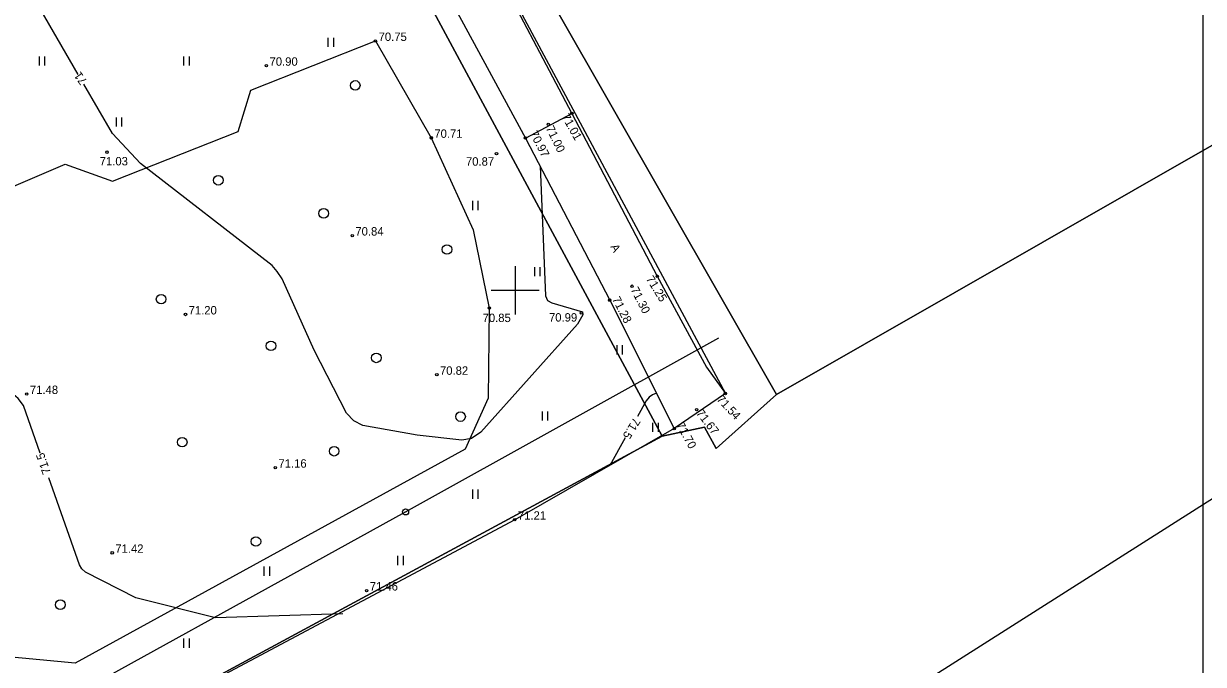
# Model space of a CAD drawing. Extents: x 629029 to 631575, y 6446036 to 6447247.
# Drawn here: x 629809.2 to 629907.2, y 6446418.9 to 6446472.2 of the extents above; entities that cross this region are included whole.
import ezdxf

# ---------------------------------------------------------------- set-up
doc = ezdxf.new("R2010")
doc.units = 0
for name, color, linetype in [('HALJASTUS', 7, 'Continuous'), ('HORISONTAAL-EH2000', 7, 'Continuous'), ('KORGUS-EH2000', 7, 'Continuous'), ('MOOTPIIR', 7, 'Continuous'), ('MPOHULIIN', 7, 'Continuous'), ('PIIR', 7, 'Continuous'), ('POST', 7, 'Continuous'), ('TEE', 7, 'Continuous'), ('VORK', 7, 'Continuous'), ('VORMISTUS', 7, 'Continuous')]:
    doc.layers.add(name, color=color, linetype=linetype)

msp = doc.modelspace()

# ---------------------------------------------------------------- linework, layer by layer
at = {"layer": 'HALJASTUS'}
for p, q in [((629834.454, 6446470.992), (629834.454, 6446470.231)), ((629834.909, 6446470.992), (629834.909, 6446470.231)), ((629810.454, 6446469.435), (629810.454, 6446468.674)), ((629810.909, 6446469.435), (629810.909, 6446468.674)), ((629822.454, 6446469.435), (629822.454, 6446468.674)), ((629822.909, 6446469.435), (629822.909, 6446468.674)), ((629816.852, 6446464.373), (629816.852, 6446463.612)), ((629817.307, 6446464.373), (629817.307, 6446463.612)), ((629846.454, 6446457.435), (629846.454, 6446456.674)), ((629846.909, 6446457.435), (629846.909, 6446456.674)), ((629851.608, 6446451.933), (629851.608, 6446451.172)), ((629852.063, 6446451.933), (629852.063, 6446451.172)), ((629858.454, 6446445.435), (629858.454, 6446444.674)), ((629858.909, 6446445.435), (629858.909, 6446444.674)), ((629852.243, 6446439.933), (629852.243, 6446439.172)), ((629852.698, 6446439.933), (629852.698, 6446439.172)), ((629861.426, 6446439.001), (629861.426, 6446438.24)), ((629861.881, 6446439.001), (629861.881, 6446438.24)), ((629846.454, 6446433.435), (629846.454, 6446432.674)), ((629846.909, 6446433.435), (629846.909, 6446432.674)), ((629840.243, 6446427.933), (629840.243, 6446427.172)), ((629840.698, 6446427.933), (629840.698, 6446427.172)), ((629829.126, 6446427.038), (629829.126, 6446426.277)), ((629829.582, 6446427.038), (629829.582, 6446426.277)), ((629822.454, 6446421.061), (629822.454, 6446420.3)), ((629822.909, 6446421.061), (629822.909, 6446420.3))]:
    msp.add_line(p, q, dxfattribs=at)
msp.add_lwpolyline([(629790.543, 6446451.033), (629812.618, 6446460.492), (629816.545, 6446459.064), (629826.999, 6446463.204), (629828.03, 6446466.635), (629838.399, 6446470.723), (629843.031, 6446462.673), (629846.505, 6446455.029), (629847.856, 6446448.527), (629847.765, 6446441.026), (629845.839, 6446436.809), (629813.447, 6446419.015), (629806.068, 6446419.699), (629802.649, 6446422.252), (629796.559, 6446434.914), (629791.499, 6446441.77)], close=True, dxfattribs=at)
for centre in [(629836.715, 6446467.029), (629825.338, 6446459.148), (629834.09, 6446456.396), (629844.341, 6446453.394), (629820.588, 6446449.266), (629829.714, 6446445.388), (629838.466, 6446444.387), (629845.467, 6446439.508), (629822.338, 6446437.382), (629834.965, 6446436.631), (629828.464, 6446429.126), (629812.211, 6446423.872)]:
    msp.add_circle(centre, 0.4, dxfattribs=at)
at = {"layer": 'HORISONTAAL-EH2000'}
for points in [[(629813.704, 6446467.939), (629809.886, 6446474.516), (629809.745, 6446474.973), (629809.719, 6446475.48), (629810.609, 6446480.063), (629810.633, 6446480.779), (629810.542, 6446481.432), (629807.608, 6446490.73), (629807.224, 6446491.364), (629806.665, 6446491.807), (629797.918, 6446495.755), (629797.421, 6446496.098), (629796.987, 6446496.501), (629793.764, 6446500.663)], [(629852.079, 6446460.31), (629852.531, 6446449.538), (629852.693, 6446449.168), (629853.066, 6446448.949), (629855.595, 6446448.217), (629855.627, 6446447.963), (629855.197, 6446447.197), (629847.143, 6446438.208), (629846.382, 6446437.688), (629845.569, 6446437.557), (629841.869, 6446437.971), (629837.338, 6446438.771), (629836.588, 6446439.158), (629836.002, 6446439.801), (629833.312, 6446445.028), (629830.65, 6446450.96), (629830.218, 6446451.567), (629829.812, 6446452.06), (629818.884, 6446460.528), (629816.551, 6446463.033), (629814.176, 6446467.126)], [(629810.529, 6446436.479), (629809.138, 6446440.44), (629808.708, 6446441.024), (629807.549, 6446441.995), (629796.868, 6446452.23), (629793.27, 6446458.489)], [(629861.749, 6446441.452), (629861.421, 6446441.312), (629861.149, 6446441.113), (629860.892, 6446440.816), (629860.165, 6446439.521)], [(629859.161, 6446437.731), (629857.884, 6446435.455)], [(629835.697, 6446423.124), (629825.103, 6446422.78), (629818.482, 6446424.449), (629814.31, 6446426.577), (629814.011, 6446426.851), (629813.794, 6446427.18), (629811.255, 6446434.413)]]:
    msp.add_lwpolyline(points, dxfattribs=at)
at = {"layer": 'KORGUS-EH2000'}
for centre in [(629838.399, 6446470.723), (629829.335, 6446468.664), (629854.717, 6446464.703), (629852.761, 6446463.784), (629843.031, 6446462.673), (629850.863, 6446462.65), (629816.084, 6446461.48), (629848.455, 6446461.363), (629836.467, 6446454.552), (629861.816, 6446451.174), (629859.722, 6446450.344), (629857.862, 6446449.181), (629822.612, 6446447.993), (629847.856, 6446448.527), (629855.496, 6446448.126), (629843.499, 6446442.981), (629809.423, 6446441.383), (629867.479, 6446441.425), (629865.082, 6446440.076), (629863.231, 6446438.507), (629830.077, 6446435.262), (629849.973, 6446430.938), (629816.521, 6446428.185), (629837.665, 6446425.051)]:
    msp.add_circle(centre, 0.1, dxfattribs=at)
at = {"layer": 'MOOTPIIR'}
msp.add_lwpolyline([(629788.725, 6446401.276), (629775.493, 6446393.738), (629773.182, 6446392.413), (629759.722, 6446412.068), (629734.639, 6446400.306), (629714.048, 6446437.222), (629724.703, 6446442.739), (629733.446, 6446447.535), (629753.523, 6446458.151), (629762.245, 6446462.699), (629754.058, 6446481.016), (629822.669, 6446515.085), (629826.832, 6446517.184), (629867.479, 6446441.425), (629863.231, 6446438.507), (629849.973, 6446430.938), (629796.647, 6446402.537)], close=True, dxfattribs=at)
at = {"layer": 'MPOHULIIN'}
msp.add_lwpolyline([(629764.733, 6446390.524), (629769.601, 6446392.421), (629805.658, 6446412.145), (629840.9, 6446431.586), (629866.94, 6446446.052)], dxfattribs=at)
at = {"layer": 'PIIR'}
for points in [[(629608.26, 6446946.11), (629731.7, 6447021.36), (629734.06, 6447017.05), (629827.66, 6446847.09), (629864.24, 6446780.14), (629905.44, 6446704.65), (630004.9, 6446517.56), (629871.72, 6446441.34), (629830.64, 6446513.21), (629735.28, 6446689.01), (629708.18, 6446738.7), (629601.93, 6446930.64)], [(629830.64, 6446513.21), (629871.72, 6446441.34), (629866.72, 6446436.86), (629865.75, 6446438.62), (629862.22, 6446437.88), (629823.51, 6446509.81)], [(629756.3, 6446476.44), (629823.51, 6446509.81), (629862.22, 6446437.88), (629799.56, 6446404.07), (629648.94, 6446330.67), (629612.19, 6446404.85)]]:
    msp.add_lwpolyline(points, close=True, dxfattribs=at)
for points in [[(629028.78, 6446061.75), (629535.51, 6446279.94), (629648.94, 6446330.67), (629799.56, 6446404.07), (629862.22, 6446437.88), (629865.75, 6446438.62), (629866.72, 6446436.86), (629871.72, 6446441.34), (630004.9, 6446517.56), (630006.08, 6446515.78), (630136.15, 6446596.83), (630271.73, 6446680.57), (630323.47, 6446713.12)], [(630332.94, 6446697.8), (630281.28, 6446665.88), (630144.31, 6446580.38), (629994.69, 6446487.79), (629884.57, 6446417.83), (629765.31, 6446360.75), (629679.17, 6446317.64), (629429.31, 6446210.71)]]:
    msp.add_lwpolyline(points, dxfattribs=at)
at = {"layer": 'POST'}
for radius in [0.25, 0.0234]:
    msp.add_circle((629840.9, 6446431.586), radius, dxfattribs=at)
at = {"layer": 'TEE'}
msp.add_line((629850.863, 6446462.65), (629854.717, 6446464.703), dxfattribs=at)
for points in [[(629826.832, 6446517.184), (629833.519, 6446504.409), (629840.711, 6446491.222), (629847.751, 6446477.911), (629854.717, 6446464.703), (629861.816, 6446451.174), (629865.914, 6446443.62), (629867.479, 6446441.425)], [(629822.669, 6446515.085), (629829.719, 6446502.301), (629836.601, 6446489.024), (629843.788, 6446475.749), (629850.863, 6446462.65), (629857.862, 6446449.181), (629863.231, 6446438.507)]]:
    msp.add_lwpolyline(points, dxfattribs=at)
at = {"layer": 'VORK'}
for p, q in [((629850, 6446452), (629850, 6446448)), ((629848, 6446450), (629852, 6446450))]:
    msp.add_line(p, q, dxfattribs=at)
at = {"layer": 'VORMISTUS'}
msp.add_lwpolyline([(629712.657, 6446377.629), (629712.657, 6446519.079), (629907.157, 6446519.079), (629907.157, 6446377.629)], close=True, dxfattribs=at)

# ---------------------------------------------------------------- texts
at = {"layer": 'HORISONTAAL-EH2000'}
for s, rotation, p in [('71', 125.33869, (629814.474, 6446467.389)), ('71.5', 238.34492, (629859.869, 6446439.477)), ('71.5', 109.27983, (629811.43, 6446434.849))]:
    msp.add_text(s, height=0.7, rotation=rotation, dxfattribs=at).set_placement(p)
at = {"layer": 'KORGUS-EH2000'}
for s, p in [(' 70.75', (629838.399, 6446470.723)), (' 70.90', (629829.335, 6446468.664)), (' 70.71', (629843.031, 6446462.673)), (' 71.03', (629815.224, 6446460.383)), (' 70.87', (629845.656, 6446460.359)), (' 70.84', (629836.467, 6446454.552)), (' 71.20', (629822.612, 6446447.993)), (' 70.85', (629847.04, 6446447.363)), (' 70.99', (629852.557, 6446447.402)), (' 70.82', (629843.499, 6446442.981)), (' 71.48', (629809.423, 6446441.383)), (' 71.16', (629830.077, 6446435.262)), (' 71.21', (629849.973, 6446430.938)), (' 71.42', (629816.521, 6446428.185)), (' 71.46', (629837.665, 6446425.051))]:
    msp.add_text(s, height=0.7, dxfattribs=at).set_placement(p)
for s, rotation, p in [(' 71.01', 299.29602, (629853.712, 6446464.663)), (' 71.00', 295.91202, (629852.425, 6446463.72)), (' 70.97', 297.59957, (629851.067, 6446463.279)), (' 71.25', 301.81276, (629860.713, 6446451.174)), (' 71.30', 296.93894, (629859.464, 6446450.303)), (' 71.28', 297.00531, (629857.929, 6446449.505)), (' 71.54', 312.67254, (629866.529, 6446441.092)), (' 71.67', 307.69519, (629864.852, 6446439.985)), (' 71.70', 298.67235, (629863.246, 6446439.04))]:
    msp.add_text(s, height=0.7, rotation=rotation, dxfattribs=at).set_placement(p)
at = {"layer": 'TEE'}
msp.add_text('A', height=0.7, rotation=297.66758, dxfattribs=at).set_placement((629857.903, 6446453.633))

doc.saveas('drawing.dxf')
